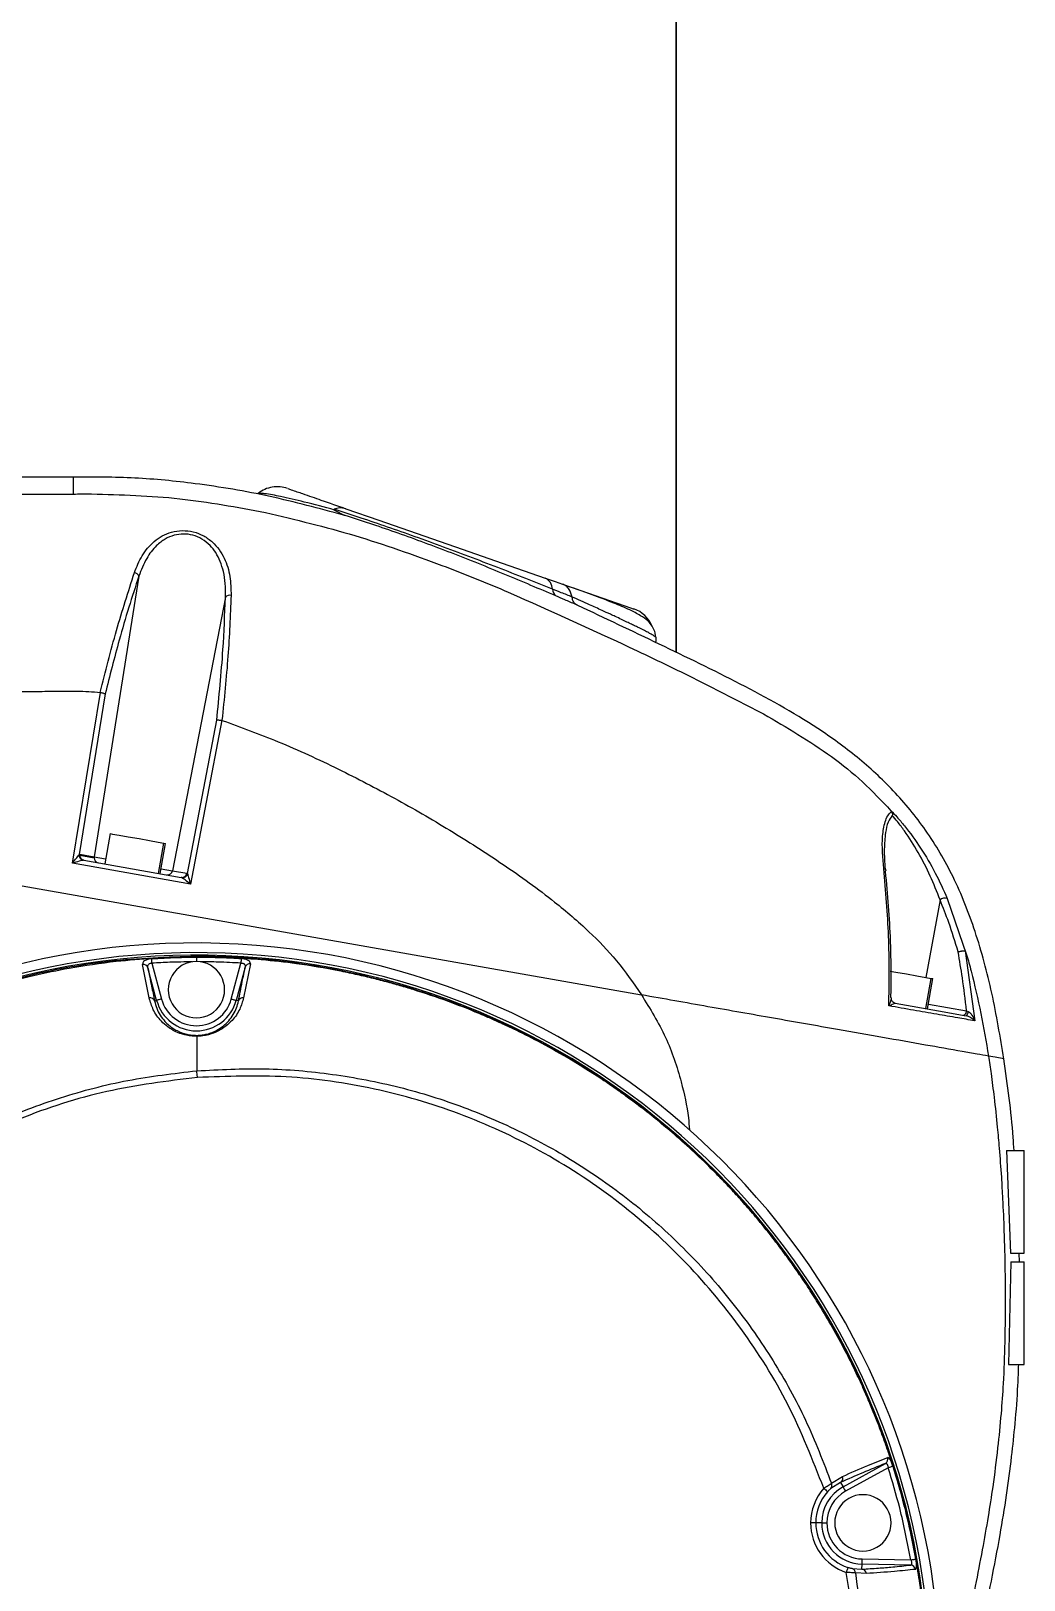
# Model space of a CAD drawing. Header units: millimetres. Extents: x 126 to 938, y 244 to 707.
# Drawn here: x 845.07 to 849.92, y 335.61 to 343.17 of the extents above; entities that cross this region are included whole.
import ezdxf

# ---------------------------------------------------------------- set-up
doc = ezdxf.new("R2010")
doc.units = ezdxf.units.MM

msp = doc.modelspace()

# ---------------------------------------------------------------- linework, layer by layer
at = {"color": 7, "linetype": 'Continuous', "lineweight": 25}
for p, q in [((848.2203, 353.2126), (848.2203, 340.1343)), ((848.2203, 340.1343), (848.2203, 353.2126)), ((845.2803, 340.9901), (836.3803, 340.9901)), ((846.5538, 340.8291), (846.6011, 340.8039)), ((845.5996, 340.5064), (845.382, 339.1377)), ((846.0218, 340.4044), (845.7633, 339.0705)), ((848.1216, 340.2074), (848.1172, 340.2111)), ((845.2765, 339.1064), (845.412, 339.94)), ((845.4352, 339.9323), (845.3079, 339.1492)), ((839.9656, 339.8901), (848.0501, 338.4646)), ((845.8369, 339.056), (845.9792, 339.8045)), ((846.0037, 339.8039), (845.8518, 339.005)), ((845.459, 339.2515), (845.433, 339.1038)), ((845.6956, 339.0575), (845.7217, 339.2052)), ((845.7038, 339.056), (845.7298, 339.2037)), ((845.7217, 339.2052), (845.7298, 339.2037)), ((845.8518, 339.005), (845.2765, 339.1064)), ((845.311, 339.1464), (845.3817, 339.1339)), ((845.3113, 339.1502), (845.382, 339.1377)), ((845.3309, 339.1218), (845.8059, 339.038)), ((845.7633, 339.0705), (845.834, 339.058)), ((849.5416, 338.9352), (849.636, 338.6609)), ((849.5065, 338.9279), (849.4365, 338.5502)), ((849.6284, 338.6792), (849.6755, 338.3384)), ((845.6501, 338.4505), (845.6179, 338.6124)), ((845.6863, 338.4381), (845.6438, 338.5969)), ((845.6636, 338.6192), (845.7104, 338.4446)), ((846.0502, 338.4446), (846.0971, 338.6197)), ((846.1177, 338.5999), (846.0743, 338.4381)), ((846.1433, 338.6159), (846.1101, 338.4506)), ((849.4379, 338.3976), (849.464, 338.5453)), ((849.4461, 338.3961), (849.4721, 338.5439)), ((849.464, 338.5453), (849.4721, 338.5439)), ((845.6763, 338.4354), (845.6863, 338.4381)), ((846.0851, 338.4352), (846.0743, 338.4381)), ((849.2681, 338.4508), (849.2657, 338.4529)), ((849.4503, 338.4203), (849.6362, 338.3876)), ((849.6362, 338.3876), (849.6437, 338.3838)), ((849.8312, 337.7067), (849.8506, 337.2051)), ((849.8312, 337.7067), (849.916, 337.7067)), ((849.916, 337.2051), (849.916, 337.7067)), ((849.8506, 337.2051), (849.916, 337.2051)), ((849.8936, 337.1633), (849.8925, 337.2051)), ((849.851, 337.1633), (849.8411, 336.6617)), ((849.851, 337.1633), (849.916, 337.1633)), ((849.916, 336.6617), (849.916, 337.1633)), ((849.8411, 336.6617), (849.916, 336.6617)), ((849.0335, 336.0661), (849.2402, 336.1799)), ((849.2537, 336.1587), (849.0455, 336.0442)), ((849.0218, 336.0872), (848.9738, 336.0576)), ((848.9773, 336.083), (849.0313, 336.1166)), ((849.0218, 336.0872), (849.0335, 336.0661)), ((848.9006, 335.8901), (848.8756, 335.8901)), ((848.9295, 335.8901), (848.9006, 335.8901)), ((848.9295, 335.8901), (848.9545, 335.8901)), ((849.1257, 335.6645), (849.1262, 335.6893)), ((849.3636, 335.6845), (849.1262, 335.6893)), ((849.1267, 335.7143), (849.3644, 335.7094)), ((849.078, 335.6669), (849.1257, 335.6645)), ((849.1476, 335.6436), (849.0938, 335.6466))]:
    msp.add_line(p, q, dxfattribs=at)
at = {"color": 7, "linetype": 'Continuous', "lineweight": 25, "flags": 128}
for points in [[(844.7536, 340.9057), (845.1125, 340.9065), (845.2207, 340.9068), (845.2812, 340.9069)], [(846.6086, 340.8357), (846.77, 340.7796), (846.9513, 340.7165), (847.1444, 340.6493), (847.371, 340.5704), (847.581, 340.4974)], [(847.581, 340.4974), (847.6289, 340.4807), (847.6652, 340.4681)], [(847.6652, 340.4681), (847.792, 340.4239), (847.8941, 340.3884), (847.9687, 340.3625), (848.0155, 340.3462), (848.0139, 340.3467)], [(845.459, 339.2515), (845.4592, 339.2515), (845.4717, 339.2492), (845.503, 339.2437), (845.5481, 339.2358), (845.6003, 339.2266), (845.6517, 339.2175), (845.6943, 339.21), (845.7217, 339.2052)], [(845.382, 339.1377), (845.4085, 339.133), (845.4372, 339.128)], [(845.7081, 339.0802), (845.7368, 339.0751), (845.7633, 339.0705)], [(849.232, 339.0806), (849.2356, 339.0796), (849.2385, 339.0784), (849.2408, 339.0769), (849.2422, 339.0751), (849.2428, 339.0732), (849.2425, 339.0712), (849.2413, 339.0692), (849.2393, 339.0673)], [(849.2634, 338.5807), (849.2904, 338.5759), (849.3426, 338.5667), (849.3939, 338.5577), (849.4365, 338.5501), (849.464, 338.5453)], [(845.7104, 338.4446), (845.7058, 338.4434), (845.7014, 338.4422), (845.6973, 338.4411), (845.6937, 338.4401), (845.6907, 338.4393), (845.6884, 338.4387), (845.6869, 338.4383), (845.6863, 338.4381)], [(846.0502, 338.4446), (846.0548, 338.4434), (846.0592, 338.4422), (846.0633, 338.4411), (846.067, 338.4401), (846.07, 338.4393), (846.0722, 338.4387), (846.0737, 338.4383), (846.0743, 338.4381)], [(849.2877, 338.4241), (849.2834, 338.4253), (849.2828, 338.4255)], [(849.2877, 338.4241), (849.4987, 338.3869), (849.634, 338.363)], [(849.6196, 338.3655), (849.6221, 338.3656), (849.6246, 338.3666), (849.6271, 338.3684), (849.6295, 338.3711), (849.6317, 338.3745), (849.6336, 338.3785), (849.6351, 338.3829), (849.6362, 338.3876)], [(849.818, 338.1529), (849.7758, 338.1603), (849.7426, 338.1662)], [(849.3644, 335.7094), (849.3686, 335.7102), (849.3727, 335.7109), (849.3766, 335.7116), (849.3801, 335.7122), (849.3831, 335.7128), (849.3856, 335.7132), (849.3874, 335.7135), (849.3886, 335.7137)]]:
    msp.add_lwpolyline(points, dxfattribs=at)
at = {"color": 7, "linetype": 'Continuous', "lineweight": 25}
for centre, radius, start, end in [((845.5725, 340.4946), 0.0296, 23.58022, 79.37194), ((847.5523, 340.4393), 0.0647, 3.30169, 63.73245), ((847.6558, 340.4415), 0.0389, 177.71999, 233.6996), ((846.0434, 340.3827), 0.0307, 78.78184, 134.84027), ((847.965, 340.2068), 0.1483, 22.99565, 70.75664), ((845.3339, 339.1469), 0.0261, 174.94604, 255.84139), ((845.3388, 339.1459), 0.0278, 171.21212, 179.00901), ((845.3354, 339.1458), 0.0244, 178.50118, 259.21655), ((845.4044, 339.1339), 0.0227, 170.33437, 179.8906), ((845.4061, 339.1333), 0.0244, 178.47202, 259.21206), ((845.7391, 339.0747), 0.0246, 260.9731, 349.99854), ((845.8098, 339.0623), 0.0246, 260.99907, 349.99962), ((845.8117, 339.0627), 0.0261, 264.11976, 345.11514), ((849.531, 338.8984), 0.0383, 73.93455, 129.78203), ((845.8803, 335.0901), 3.6278, 0.7897, 172.77814), ((845.8803, 335.0901), 3.5806, 0.40932, 172.29114), ((845.8803, 335.0901), 3.5684, 0.40936, 172.15494), ((831.1686, 337.722), 14.5228, 3.54187, 3.6291), ((906.5394, 334.9771), 60.552, 176.529831, 176.551141), ((845.6215, 338.5892), 0.0236, 19.19323, 98.90641), ((845.8803, 338.4901), 0.1375, 359.99814, 180.00186), ((846.1402, 338.5923), 0.0238, 82.33136, 161.38724), ((845.8803, 338.4901), 0.1375, 179.99876, 0.00124), ((845.6542, 338.4275), 0.0234, 19.86881, 100.2698), ((845.8803, 338.4901), 0.2008, 195.00046, 344.99954), ((845.8803, 338.4901), 0.1759, 194.99819, 345.00181), ((846.1072, 338.4275), 0.0233, 82.6754, 160.66953), ((849.6163, 338.3839), 0.0274, 310.26094, 359.77405), ((849.2278, 336.2013), 0.0248, 300.02182, 19.20083), ((851.6243, 328.7187), 7.8086, 107.49417, 107.67364), ((849.1303, 335.8901), 0.2008, 118.82809, 180.00048), ((848.9574, 336.0729), 0.0224, 317.12733, 27.07061), ((849.0091, 336.1075), 0.024, 302.0475, 22.24767), ((904.0301, 366.3338), 62.7755, 208.826486, 208.849292), ((849.1303, 335.8901), 0.2547, 138.50612, 179.99483), ((849.1304, 335.8901), 0.2298, 138.51509, 179.993), ((861.5696, 350.3107), 19.043, 228.45237, 228.52752), ((849.1303, 335.8901), 0.1758, 118.82048, 180.00636), ((849.1303, 335.8901), 0.1375, 359.99814, 180.00186), ((849.1303, 335.8901), 0.2547, 180.00431, 251.34554), ((849.1303, 335.8901), 0.2297, 180.00028, 251.34824), ((849.1303, 335.8901), 0.2008, 179.99709, 268.82988), ((849.1303, 335.8901), 0.1759, 180.00205, 268.82456), ((849.1303, 335.8901), 0.1375, 179.99814, 0.00186), ((827.3275, 336.1491), 21.8035, 358.79155, 358.8572), ((849.3626, 335.6596), 0.0248, 8.89981, 87.83311), ((858.8309, 332.3617), 10.3196, 161.28713, 161.42585), ((849.0714, 335.6454), 0.0225, 2.99452, 72.88641), ((849.1239, 335.6407), 0.0239, 7.05406, 85.6011)]:
    msp.add_arc(centre, radius, start, end, dxfattribs=at)
for points, knots in [([(845.2812, 340.9069), (845.281, 340.9225), (845.2807, 340.9502), (845.2804, 340.9779), (845.2803, 340.9901)], [0, 0, 0, 0, 0.560009, 1, 1, 1, 1]), ([(846.5972, 340.8045), (846.4784, 340.8365), (846.2401, 340.9008), (845.8994, 340.9581), (845.5786, 340.9897), (845.3803, 340.99), (845.2803, 340.9901)], [0, 0, 0, 0, 0.276457, 0.554465, 0.775394, 1, 1, 1, 1]), ([(845.2812, 340.9069), (845.2943, 340.9072), (845.3235, 340.9078), (845.3526, 340.9079), (845.3686, 340.908)], [0, 0, 0, 0, 0.451941, 1, 1, 1, 1]), ([(845.3686, 340.908), (845.5123, 340.9038), (845.7977, 340.8955), (846.0784, 340.8429), (846.2176, 340.8167)], [0, 0, 0, 0, 0.503722, 1, 1, 1, 1]), ([(846.1895, 340.9101), (846.1849, 340.9109), (846.1801, 340.9117), (846.1824, 340.9105), (846.1825, 340.9104)], [0, 0, 0, 0, 0.959144, 1, 1, 1, 1]), ([(846.3247, 340.9345), (846.3127, 340.9378), (846.2884, 340.9443), (846.2502, 340.9422), (846.2133, 340.9317), (846.1924, 340.9175), (846.1821, 340.9105)], [0, 0, 0, 0, 0.245491, 0.499315, 0.753447, 1, 1, 1, 1]), ([(846.1879, 340.9135), (846.1878, 340.9133), (846.1869, 340.9121), (846.1883, 340.9108), (846.1895, 340.9096)], [0, 0, 0, 0, 0.131177, 1, 1, 1, 1]), ([(846.5538, 340.8291), (846.5046, 340.8427), (846.417, 340.8667), (846.303, 340.8913), (846.2311, 340.9082), (846.1973, 340.9098), (846.1895, 340.9101)], [0, 0, 0, 0, 0.4096239, 0.7285893, 0.9376705, 1, 1, 1, 1]), ([(846.3267, 340.9338), (846.332, 340.932), (846.3558, 340.9237), (846.4094, 340.905), (846.4981, 340.8742), (846.5682, 340.8498), (846.6086, 340.8357)], [0, 0, 0, 0, 0.056006, 0.253239, 0.570725, 1, 1, 1, 1]), ([(846.5517, 340.8328), (846.5516, 340.8328), (846.5513, 340.8326), (846.5509, 340.8322), (846.5514, 340.8305), (846.5527, 340.8297), (846.5538, 340.8291)], [0, 0, 0, 0, 0.096863, 0.171881, 0.32743, 1, 1, 1, 1]), ([(846.6086, 340.8357), (846.5984, 340.8379), (846.5792, 340.8421), (846.5605, 340.8358), (846.5517, 340.8328)], [0, 0, 0, 0, 0.5267441, 1, 1, 1, 1]), ([(847.6169, 340.4431), (847.5735, 340.4604), (847.4846, 340.4959), (847.3485, 340.5492), (847.2092, 340.6026), (847.0689, 340.655), (846.9312, 340.7049), (846.7978, 340.7515), (846.6721, 340.794), (846.5906, 340.8203), (846.5517, 340.8328)], [0, 0, 0, 0, 0.123677, 0.253167, 0.386296, 0.51844, 0.64904, 0.773653, 0.891981, 1, 1, 1, 1]), ([(846.2176, 340.8167), (846.3635, 340.7821), (846.6551, 340.713), (846.9368, 340.6104), (847.0776, 340.5592)], [0, 0, 0, 0, 0.500077, 1, 1, 1, 1]), ([(846.6011, 340.8039), (846.6018, 340.8035), (846.6028, 340.803), (846.6042, 340.803), (846.6045, 340.8023), (846.6034, 340.8029), (846.6024, 340.8029), (846.6, 340.8037), (846.5982, 340.8042), (846.5972, 340.8045)], [0, 0, 0, 0, 0.203428, 0.311758, 0.323302, 0.380748, 0.486719, 0.700921, 1, 1, 1, 1]), ([(846.6222, 340.7972), (846.6183, 340.7984), (846.6113, 340.8007), (846.6042, 340.8029), (846.6011, 340.8039)], [0, 0, 0, 0, 0.561923, 1, 1, 1, 1]), ([(847.6328, 340.4102), (847.5925, 340.4274), (847.51, 340.4627), (847.3842, 340.5153), (847.2549, 340.5681), (847.1242, 340.6197), (846.994, 340.6692), (846.866, 340.7155), (846.7425, 340.7582), (846.6615, 340.7845), (846.6222, 340.7972)], [0, 0, 0, 0, 0.121516, 0.248608, 0.37778, 0.508556, 0.637986, 0.76392, 0.88578, 1, 1, 1, 1]), ([(845.578, 340.5237), (845.5892, 340.5519), (845.6116, 340.6083), (845.6613, 340.6685), (845.713, 340.7045), (845.7595, 340.7235), (845.8116, 340.731), (845.8657, 340.7248), (845.9162, 340.7049), (845.9718, 340.665), (846.0197, 340.5973), (846.0475, 340.5058), (846.0487, 340.4437), (846.0494, 340.4127)], [0, 0, 0, 0, 0.117007, 0.234331, 0.295556, 0.359415, 0.427144, 0.4975, 0.567565, 0.635044, 0.760415, 0.880367, 1, 1, 1, 1]), ([(846.0218, 340.4044), (846.022, 340.4265), (846.0225, 340.4683), (846.0135, 340.527), (845.998, 340.5778), (845.9761, 340.6209), (845.9468, 340.6587), (845.9091, 340.689), (845.8642, 340.7082), (845.8174, 340.7142), (845.7709, 340.7076), (845.7337, 340.6917), (845.7058, 340.673), (845.6726, 340.6445), (845.6313, 340.5905), (845.6108, 340.5361), (845.5996, 340.5064)], [0, 0, 0, 0, 0.090368, 0.170514, 0.241616, 0.30682, 0.366615, 0.43607, 0.502167, 0.56374, 0.626421, 0.692163, 0.726954, 0.763396, 0.871006, 1, 1, 1, 1]), ([(845.4112, 339.9401), (845.4366, 340.0412), (845.486, 340.2375), (845.5479, 340.4302), (845.578, 340.5237)], [0, 0, 0, 0, 0.514967, 1, 1, 1, 1]), ([(847.0776, 340.5592), (847.1318, 340.5383), (847.2403, 340.4964), (847.3476, 340.4514), (847.4012, 340.4289)], [0, 0, 0, 0, 0.499336, 1, 1, 1, 1]), ([(845.5996, 340.5064), (845.583, 340.456), (845.5489, 340.353), (845.4934, 340.1617), (845.4575, 340.0201), (845.4352, 339.9323)], [0, 0, 0, 0, 0.266478, 0.54486, 1, 1, 1, 1]), ([(847.7122, 340.4049), (847.6947, 340.4119), (847.663, 340.4246), (847.6312, 340.4374), (847.6169, 340.4431)], [0, 0, 0, 0, 0.551374, 1, 1, 1, 1]), ([(847.7122, 340.4049), (847.7084, 340.4177), (847.7025, 340.4373), (847.6844, 340.4588), (847.6716, 340.465), (847.6652, 340.4681)], [0, 0, 0, 0, 0.4865855, 0.7421533, 1, 1, 1, 1]), ([(848.1194, 340.2101), (848.1193, 340.2123), (848.119, 340.2168), (848.1177, 340.2256), (848.1141, 340.2415), (848.1034, 340.2648), (848.0799, 340.2915), (848.0422, 340.3179), (847.9864, 340.3462), (847.907, 340.3792), (847.7983, 340.42), (847.7153, 340.4495), (847.668, 340.4664)], [0, 0, 0, 0, 0.012209, 0.024544, 0.049622, 0.102544, 0.16442, 0.244888, 0.355996, 0.511418, 0.721715, 1, 1, 1, 1]), ([(845.9792, 339.8045), (845.9907, 339.9191), (846.0107, 340.1187), (846.0185, 340.3191), (846.0218, 340.4044)], [0, 0, 0, 0, 0.57452, 1, 1, 1, 1]), ([(846.0494, 340.4127), (846.0452, 340.3138), (846.0366, 340.1103), (846.0157, 339.9077), (846.005, 339.8036)], [0, 0, 0, 0, 0.486001, 1, 1, 1, 1]), ([(847.4012, 340.4289), (847.6111, 340.3347), (847.9263, 340.1934), (848.3401, 339.9935), (848.5438, 339.8879), (848.645, 339.8354)], [0, 0, 0, 0, 0.500611, 0.751829, 1, 1, 1, 1]), ([(847.7299, 340.3684), (847.712, 340.3761), (847.6796, 340.39), (847.6472, 340.4039), (847.6328, 340.4102)], [0, 0, 0, 0, 0.553348, 1, 1, 1, 1]), ([(847.7333, 340.3669), (847.7283, 340.3709), (847.7164, 340.3805), (847.7138, 340.3958), (847.7122, 340.4049)], [0, 0, 0, 0, 0.413191, 1, 1, 1, 1]), ([(848.1172, 340.2111), (848.1158, 340.2123), (848.1113, 340.2164), (848.1003, 340.222), (848.0845, 340.231), (848.0635, 340.2418), (848.0421, 340.2527), (848.0211, 340.263), (848.0012, 340.2726), (847.9782, 340.2836), (847.9519, 340.2962), (847.9251, 340.3087), (847.8935, 340.3234), (847.8517, 340.3425), (847.7894, 340.3707), (847.7407, 340.3923), (847.7122, 340.4049)], [0, 0, 0, 0, 0.01222, 0.040845, 0.081249, 0.13409, 0.198968, 0.241295, 0.290263, 0.346647, 0.411314, 0.485143, 0.543929, 0.643873, 0.792444, 1, 1, 1, 1]), ([(847.7333, 340.3669), (847.7326, 340.3672), (847.7315, 340.3677), (847.7304, 340.3682), (847.7299, 340.3684)], [0, 0, 0, 0, 0.561107, 1, 1, 1, 1]), ([(847.7396, 340.3639), (847.7387, 340.3643), (847.7373, 340.365), (847.7354, 340.3658), (847.7342, 340.3664), (847.7335, 340.3668), (847.7333, 340.3669)], [0, 0, 0, 0, 0.3891749, 0.694051, 0.8731399, 1, 1, 1, 1]), ([(849.818, 338.1529), (849.8, 338.26), (849.7649, 338.4695), (849.6851, 338.7678), (849.5798, 339.0364), (849.444, 339.2672), (849.2845, 339.462), (849.1058, 339.6263), (848.8586, 339.8056), (848.5322, 339.9843), (848.1376, 340.176), (847.8723, 340.3013), (847.7396, 340.3639)], [0, 0, 0, 0, 0.100811, 0.197147, 0.286178, 0.367799, 0.444658, 0.519059, 0.592594, 0.727659, 0.863738, 1, 1, 1, 1]), ([(848.1184, 340.1867), (848.1198, 340.1875), (848.1241, 340.1898), (848.122, 340.1972), (848.1218, 340.2026), (848.1216, 340.2063), (848.1215, 340.2082), (848.1215, 340.2092)], [0, 0, 0, 0, 0.190533, 0.54512, 0.764635, 0.880701, 1, 1, 1, 1]), ([(840.9333, 339.9066), (841.0336, 339.908), (841.2415, 339.9108), (841.5643, 339.9148), (841.9089, 339.9187), (842.2753, 339.9225), (842.6635, 339.9262), (843.0469, 339.9295), (843.3508, 339.9321), (843.5697, 339.9338), (843.7244, 339.935), (843.8837, 339.9362), (844.0611, 339.9375), (844.2619, 339.939), (844.4818, 339.9405), (844.6968, 339.942), (844.9028, 339.9435), (845.0688, 339.9443), (845.2011, 339.9456), (845.2853, 339.9467), (845.3546, 339.9446), (845.3925, 339.9416), (845.4112, 339.9401)], [0, 0, 0, 0, 0.067218, 0.139303, 0.216257, 0.298079, 0.384772, 0.476333, 0.554863, 0.588415, 0.622966, 0.65852, 0.695075, 0.741857, 0.793039, 0.842345, 0.88589, 0.931051, 0.953556, 0.974535, 0.987426, 1, 1, 1, 1]), ([(845.412, 339.94), (845.4118, 339.9401), (845.4116, 339.9401), (845.4113, 339.9401), (845.4112, 339.9401)], [0, 0, 0, 0, 0.547576, 1, 1, 1, 1]), ([(845.412, 339.94), (845.4145, 339.9395), (845.4195, 339.9384), (845.4262, 339.9364), (845.4316, 339.9346), (845.4342, 339.9329), (845.4352, 339.9323)], [0, 0, 0, 0, 0.316723, 0.623204, 0.854126, 1, 1, 1, 1]), ([(845.9792, 339.8045), (845.9808, 339.8048), (845.9845, 339.8055), (845.9906, 339.8052), (845.9972, 339.8048), (846.0016, 339.8042), (846.0037, 339.8039)], [0, 0, 0, 0, 0.190508, 0.458149, 0.742067, 1, 1, 1, 1]), ([(846.005, 339.8036), (846.0047, 339.8037), (846.0043, 339.8038), (846.0039, 339.8039), (846.0037, 339.8039)], [0, 0, 0, 0, 0.560716, 1, 1, 1, 1]), ([(846.005, 339.8036), (846.0966, 339.77), (846.2893, 339.6994), (846.5694, 339.5701), (846.8482, 339.4253), (847.1165, 339.2698), (847.3781, 339.1027), (847.6062, 338.939), (847.79, 338.7811), (847.9356, 338.6322), (848.0113, 338.5214), (848.0501, 338.4646)], [0, 0, 0, 0, 0.118109, 0.24837, 0.373083, 0.498422, 0.623664, 0.748757, 0.83794, 0.916824, 1, 1, 1, 1]), ([(848.645, 339.8354), (848.7581, 339.7694), (848.9275, 339.6704), (849.1319, 339.506), (849.2217, 339.4109), (849.2668, 339.3631)], [0, 0, 0, 0, 0.500151, 0.74929, 1, 1, 1, 1]), ([(849.232, 339.0806), (849.2272, 339.1336), (849.2204, 339.2102), (849.2337, 339.2965), (849.2495, 339.3378), (849.2635, 339.3523), (849.2702, 339.3592)], [0, 0, 0, 0, 0.549243, 0.792794, 0.901554, 1, 1, 1, 1]), ([(849.2738, 339.3401), (849.2664, 339.3296), (849.2489, 339.3044), (849.2437, 339.2739), (849.2406, 339.2561)], [0, 0, 0, 0, 0.416692, 1, 1, 1, 1]), ([(849.2702, 339.3592), (849.2696, 339.3599), (849.2685, 339.3612), (849.2673, 339.3625), (849.2668, 339.3631)], [0, 0, 0, 0, 0.5001076, 1, 1, 1, 1]), ([(849.267, 339.3633), (849.2767, 339.3532), (849.2995, 339.3293), (849.3494, 339.2697), (849.4144, 339.1799), (849.4847, 339.0615), (849.5228, 338.9769), (849.5416, 338.9352)], [0, 0, 0, 0, 0.082336, 0.193526, 0.456003, 0.73195, 1, 1, 1, 1]), ([(849.2701, 339.3592), (849.2713, 339.3566), (849.2742, 339.3507), (849.2739, 339.344), (849.2738, 339.3401)], [0, 0, 0, 0, 0.423139, 1, 1, 1, 1]), ([(849.5065, 338.9279), (849.4913, 338.967), (849.4604, 339.0463), (849.4023, 339.1589), (849.3469, 339.2464), (849.3031, 339.3056), (849.2823, 339.3301), (849.2738, 339.3401)], [0, 0, 0, 0, 0.264661, 0.536043, 0.797421, 0.916911, 1, 1, 1, 1]), ([(849.2406, 339.2561), (849.2379, 339.2293), (849.2319, 339.1701), (849.2364, 339.1107), (849.2388, 339.0782)], [0, 0, 0, 0, 0.452731, 1, 1, 1, 1]), ([(845.2765, 339.1064), (845.2831, 339.1155), (845.2921, 339.1279), (845.3021, 339.1414), (845.3059, 339.1466), (845.3073, 339.1485), (845.3079, 339.1492)], [0, 0, 0, 0, 0.6320681, 0.8673189, 0.9464967, 1, 1, 1, 1]), ([(845.3275, 339.1216), (845.3266, 339.1213), (845.3243, 339.1207), (845.3181, 339.1189), (845.3019, 339.1141), (845.2872, 339.1097), (845.2765, 339.1064)], [0, 0, 0, 0, 0.053934, 0.133382, 0.368807, 1, 1, 1, 1]), ([(845.3079, 339.1492), (845.3085, 339.1496), (845.3096, 339.1502), (845.3108, 339.1502), (845.3113, 339.1502)], [0, 0, 0, 0, 0.594559, 1, 1, 1, 1]), ([(845.3309, 339.1218), (845.3302, 339.1218), (845.3291, 339.122), (845.328, 339.1217), (845.3275, 339.1216)], [0, 0, 0, 0, 0.552417, 1, 1, 1, 1]), ([(845.809, 339.0367), (845.8084, 339.037), (845.8075, 339.0376), (845.8064, 339.0379), (845.8059, 339.038)], [0, 0, 0, 0, 0.567536, 1, 1, 1, 1]), ([(845.8518, 339.005), (845.8428, 339.0117), (845.8305, 339.0209), (845.817, 339.0309), (845.8117, 339.0348), (845.8098, 339.0362), (845.809, 339.0367)], [0, 0, 0, 0, 0.631112, 0.866678, 0.946, 1, 1, 1, 1]), ([(845.834, 339.058), (845.8346, 339.0578), (845.8357, 339.0574), (845.8365, 339.0564), (845.8369, 339.056)], [0, 0, 0, 0, 0.522067, 1, 1, 1, 1]), ([(845.8369, 339.056), (845.8372, 339.0551), (845.8378, 339.0528), (845.8397, 339.0466), (845.8444, 339.0305), (845.8486, 339.0157), (845.8518, 339.005)], [0, 0, 0, 0, 0.053589, 0.13274, 0.367875, 1, 1, 1, 1]), ([(849.2568, 338.411), (849.2583, 338.5244), (849.2613, 338.748), (849.2416, 338.9708), (849.232, 339.0806)], [0, 0, 0, 0, 0.507109, 1, 1, 1, 1]), ([(849.2393, 339.0673), (849.2493, 338.9544), (849.2675, 338.75), (849.2663, 338.5448), (849.2657, 338.4529)], [0, 0, 0, 0, 0.551992, 1, 1, 1, 1]), ([(849.5948, 338.6742), (849.5803, 338.7224), (849.5545, 338.8083), (849.5211, 338.8914), (849.5065, 338.9279)], [0, 0, 0, 0, 0.561958, 1, 1, 1, 1]), ([(842.3495, 335.5793), (842.3576, 335.6325), (842.3755, 335.7506), (842.4172, 335.943), (842.462, 336.105), (842.5017, 336.2271), (842.5274, 336.301), (842.5558, 336.3771), (842.5872, 336.4554), (842.6216, 336.5357), (842.6593, 336.6179), (842.7005, 336.7019), (842.7422, 336.7816), (842.7866, 336.8616), (842.8362, 336.9459), (842.8979, 337.0438), (842.9731, 337.1544), (843.0541, 337.2639), (843.1402, 337.3713), (843.2327, 337.4784), (843.3363, 337.5887), (843.4406, 337.6903), (843.543, 337.7825), (843.6538, 337.8753), (843.7915, 337.9807), (843.96, 338.0959), (844.1446, 338.2061), (844.3261, 338.2999), (844.4858, 338.3718), (844.7165, 338.4637), (845.0345, 338.5609), (845.4544, 338.6399), (845.7384, 338.6496), (845.8804, 338.6545)], [0, 0, 0, 0, 0.031599, 0.070115, 0.115545, 0.130253, 0.145561, 0.161469, 0.177978, 0.195088, 0.212798, 0.231109, 0.25002, 0.265659, 0.284808, 0.307466, 0.333635, 0.363312, 0.387482, 0.414494, 0.446393, 0.476327, 0.499998, 0.527287, 0.561227, 0.601817, 0.647083, 0.687465, 0.721744, 0.749919, 0.83328, 0.91664, 1, 1, 1, 1]), ([(845.8803, 338.6488), (845.8538, 338.6487), (845.7837, 338.6482), (845.6532, 338.6425), (845.4722, 338.627), (845.277, 338.5986), (845.0879, 338.5598), (844.925, 338.518), (844.7742, 338.4719), (844.5668, 338.3986), (844.3039, 338.2844), (844.0051, 338.117), (843.8097, 337.9821), (843.7048, 337.9018), (843.6724, 337.8764), (843.6403, 337.8507), (843.6085, 337.8245), (843.5769, 337.798), (843.5536, 337.7779), (843.5329, 337.7598), (843.51, 337.7396), (843.416, 337.6544), (843.2816, 337.5202), (843.1208, 337.3342), (842.9872, 337.159), (842.8642, 336.9752), (842.7183, 336.725), (842.5677, 336.4011), (842.4319, 335.9974), (842.383, 335.7181), (842.3585, 335.5782)], [0, 0, 0, 0, 0.015651, 0.041255, 0.076923, 0.122555, 0.157364, 0.190563, 0.221507, 0.250221, 0.320094, 0.389968, 0.451606, 0.45969, 0.467773, 0.475858, 0.483941, 0.492026, 0.500111, 0.502087, 0.508202, 0.518096, 0.576818, 0.619882, 0.662799, 0.70647, 0.750084, 0.833226, 0.916411, 1, 1, 1, 1]), ([(845.6623, 338.6413), (845.6589, 338.641), (845.6524, 338.6404), (845.6431, 338.6382), (845.6348, 338.6351), (845.6264, 338.6304), (845.6183, 338.6233), (845.618, 338.6157), (845.6179, 338.6124)], [0, 0, 0, 0, 0.172413, 0.337595, 0.490017, 0.6239, 0.835521, 1, 1, 1, 1]), ([(845.6623, 338.6413), (845.7029, 338.6436), (845.7755, 338.6477), (845.8483, 338.6485), (845.8803, 338.6488)], [0, 0, 0, 0, 0.55923, 1, 1, 1, 1]), ([(845.8803, 338.6488), (845.8804, 338.6502), (845.8804, 338.6521), (845.8804, 338.654), (845.8804, 338.6545)], [0, 0, 0, 0, 0.711953, 1, 1, 1, 1]), ([(849.2771, 336.1662), (849.2708, 336.1856), (849.258, 336.2252), (849.2373, 336.285), (849.2148, 336.3462), (849.1905, 336.4089), (849.1631, 336.4756), (849.1309, 336.5498), (849.0916, 336.6344), (849.0421, 336.7339), (848.9835, 336.842), (848.9236, 336.9437), (848.8746, 337.0212), (848.834, 337.0825), (848.7961, 337.1376), (848.7523, 337.1985), (848.7048, 337.2619), (848.6509, 337.3302), (848.5932, 337.3997), (848.5354, 337.4657), (848.482, 337.5239), (848.4345, 337.5735), (848.3433, 337.6655), (848.2134, 337.7852), (848.0821, 337.8911), (848.0083, 337.9466), (847.9818, 337.9661), (847.9568, 337.9842), (847.9333, 338.0009), (847.9113, 338.0162), (847.8908, 338.0303), (847.872, 338.0431), (847.8056, 338.0875), (847.6981, 338.1547), (847.555, 338.2345), (847.4438, 338.2906), (847.3623, 338.3286), (847.3073, 338.353), (847.2728, 338.3678), (847.2542, 338.3756), (847.2466, 338.3787), (847.1991, 338.3984), (847.097, 338.4381), (846.9742, 338.4796), (846.8723, 338.51), (846.8045, 338.5289), (846.7321, 338.5475), (846.6553, 338.5654), (846.534, 338.5909), (846.3808, 338.6164), (846.2092, 338.6357), (846.081, 338.6444), (845.9915, 338.6478), (845.9355, 338.6488), (845.9022, 338.649), (845.8866, 338.6489), (845.8821, 338.6489), (845.8808, 338.6488), (845.8803, 338.6488)], [0, 0, 0, 0, 0.013629, 0.02769, 0.042186, 0.057117, 0.072488, 0.090245, 0.110967, 0.134666, 0.164306, 0.192896, 0.213281, 0.225428, 0.241916, 0.257821, 0.275415, 0.294699, 0.3158, 0.335627, 0.353169, 0.368423, 0.381391, 0.439518, 0.485984, 0.493742, 0.501048, 0.507904, 0.514313, 0.520272, 0.525781, 0.530842, 0.535453, 0.578985, 0.615348, 0.644611, 0.661927, 0.675281, 0.684685, 0.686941, 0.688758, 0.690137, 0.721218, 0.761753, 0.776453, 0.792094, 0.808677, 0.826209, 0.844697, 0.891252, 0.929624, 0.959747, 0.976885, 0.989317, 0.997026, 0.999105, 0.999701, 1, 1, 1, 1]), ([(845.8803, 338.6488), (845.9211, 338.6485), (845.9939, 338.6479), (846.0665, 338.644), (846.0985, 338.6422)], [0, 0, 0, 0, 0.5606689, 1, 1, 1, 1]), ([(845.8803, 338.6488), (845.8804, 338.6476), (845.8804, 338.6447), (845.8804, 338.6397), (845.8804, 338.6337), (845.8804, 338.6294), (845.8804, 338.6272)], [0, 0, 0, 0, 0.165543, 0.403949, 0.693477, 1, 1, 1, 1]), ([(845.8804, 338.6545), (845.9294, 338.6539), (846.0229, 338.6528), (846.1563, 338.6445), (846.2759, 338.6331), (846.3818, 338.6195), (846.4739, 338.6051), (846.5715, 338.5873), (846.6966, 338.5608), (846.8457, 338.5226), (846.9965, 338.4762), (847.1252, 338.4308), (847.2455, 338.3834), (847.3675, 338.3304), (847.5004, 338.2661), (847.6404, 338.191), (847.777, 338.1093), (847.8836, 338.0389), (847.9603, 337.9848), (848.0156, 337.9443), (848.0732, 337.9003), (848.133, 337.8526), (848.1948, 337.8011), (848.2584, 337.7456), (848.3235, 337.6858), (848.3892, 337.6224), (848.4646, 337.5457), (848.5549, 337.4477), (848.6518, 337.3331), (848.7396, 337.2194), (848.8062, 337.1264), (848.8598, 337.0468), (848.9125, 336.9645), (848.9715, 336.866), (849.0294, 336.7609), (849.0805, 336.6604), (849.124, 336.5683), (849.1653, 336.4742), (849.2044, 336.3776), (849.2412, 336.2781), (849.2717, 336.1875), (849.2968, 336.1064), (849.3227, 336.0157), (849.3558, 335.8857), (849.3846, 335.746), (849.4048, 335.6225), (849.4167, 335.5367), (849.4256, 335.4589), (849.4325, 335.3843), (849.4377, 335.3129), (849.4413, 335.2449), (849.4436, 335.1802), (849.4441, 335.1382), (849.4443, 335.1178)], [0, 0, 0, 0, 0.026393, 0.050372, 0.071938, 0.091092, 0.10783, 0.122156, 0.14452, 0.176677, 0.204999, 0.229479, 0.250122, 0.274614, 0.301112, 0.329616, 0.360126, 0.386803, 0.398391, 0.410692, 0.423705, 0.43743, 0.451869, 0.46702, 0.482884, 0.499461, 0.516175, 0.540799, 0.571227, 0.596941, 0.61817, 0.632808, 0.648601, 0.670819, 0.694641, 0.713207, 0.731496, 0.749505, 0.768553, 0.787601, 0.806649, 0.81998, 0.833345, 0.857424, 0.892216, 0.910119, 0.924792, 0.938854, 0.952305, 0.965145, 0.977374, 0.988993, 1, 1, 1, 1]), ([(846.1433, 338.6159), (846.1429, 338.6194), (846.142, 338.6278), (846.1295, 338.6353), (846.1151, 338.6405), (846.1042, 338.6416), (846.0985, 338.6422)], [0, 0, 0, 0, 0.177604, 0.430019, 0.69668, 1, 1, 1, 1]), ([(849.5948, 338.6742), (849.5976, 338.6751), (849.602, 338.6766), (849.6083, 338.678), (849.6145, 338.6791), (849.6202, 338.6797), (849.6252, 338.6797), (849.6274, 338.6794), (849.6284, 338.6792)], [0, 0, 0, 0, 0.258842, 0.409877, 0.56519, 0.805842, 0.912957, 1, 1, 1, 1]), ([(849.6362, 338.3876), (849.6297, 338.4413), (849.6182, 338.5372), (849.6019, 338.6324), (849.5948, 338.6742)], [0, 0, 0, 0, 0.560841, 1, 1, 1, 1]), ([(849.6359, 338.6608), (849.6349, 338.6642), (849.6333, 338.6697), (849.6311, 338.6757), (849.6295, 338.6783), (849.6289, 338.679), (849.6285, 338.6792), (849.6284, 338.6792)], [0, 0, 0, 0, 0.528805, 0.851257, 0.945227, 0.976768, 1, 1, 1, 1]), ([(849.636, 338.6609), (849.6398, 338.6476), (849.6475, 338.621), (849.6546, 338.5942), (849.6581, 338.5807)], [0, 0, 0, 0, 0.497466, 1, 1, 1, 1]), ([(845.6438, 338.5969), (845.6433, 338.5999), (845.6425, 338.6057), (845.6455, 338.6128), (845.6498, 338.6166), (845.6539, 338.6186), (845.6586, 338.6196), (845.6619, 338.6193), (845.6636, 338.6192)], [0, 0, 0, 0, 0.249688, 0.481516, 0.601754, 0.723671, 0.855855, 1, 1, 1, 1]), ([(845.6438, 338.5969), (845.6497, 338.5672), (845.6604, 338.5133), (845.6714, 338.4595), (845.6763, 338.4354)], [0, 0, 0, 0, 0.552658, 1, 1, 1, 1]), ([(845.8597, 338.6261), (845.8231, 338.6255), (845.7577, 338.6245), (845.6924, 338.6209), (845.6636, 338.6192)], [0, 0, 0, 0, 0.55994, 1, 1, 1, 1]), ([(846.0971, 338.6197), (846.0604, 338.6217), (845.995, 338.6251), (845.9294, 338.6258), (845.9006, 338.6261)], [0, 0, 0, 0, 0.559985, 1, 1, 1, 1]), ([(846.0851, 338.4352), (846.0914, 338.4666), (846.1025, 338.5215), (846.1131, 338.5764), (846.1177, 338.5999)], [0, 0, 0, 0, 0.572157, 1, 1, 1, 1]), ([(846.0971, 338.6197), (846.0988, 338.6199), (846.1021, 338.6201), (846.1069, 338.6194), (846.111, 338.6177), (846.1143, 338.6152), (846.1166, 338.6119), (846.1186, 338.6068), (846.118, 338.6027), (846.1177, 338.5999)], [0, 0, 0, 0, 0.150026, 0.287189, 0.413443, 0.533749, 0.643868, 0.761069, 1, 1, 1, 1]), ([(849.6581, 338.5807), (849.6748, 338.5122), (849.7082, 338.375), (849.7311, 338.2358), (849.7426, 338.1662)], [0, 0, 0, 0, 0.500066, 1, 1, 1, 1]), ([(845.8819, 338.263), (845.872, 338.2633), (845.8527, 338.2638), (845.8169, 338.2705), (845.7654, 338.2889), (845.71, 338.33), (845.6676, 338.3888), (845.6557, 338.4307), (845.6501, 338.4505)], [0, 0, 0, 0, 0.091634, 0.179592, 0.338102, 0.596565, 0.808947, 1, 1, 1, 1]), ([(845.6763, 338.4354), (845.6793, 338.4233), (845.6854, 338.3992), (845.7028, 338.3651), (845.7233, 338.3379), (845.7447, 338.3173), (845.7645, 338.3023), (845.7931, 338.2855), (845.8246, 338.274), (845.8577, 338.2681), (845.8744, 338.2677), (845.8827, 338.2675)], [0, 0, 0, 0, 0.129425, 0.258653, 0.394637, 0.482005, 0.567639, 0.65149, 0.826527, 0.913509, 1, 1, 1, 1]), ([(846.1101, 338.4506), (846.1048, 338.4318), (846.0934, 338.3916), (846.0529, 338.3334), (845.9984, 338.2912), (845.9467, 338.2716), (845.9108, 338.2643), (845.8916, 338.2634), (845.8819, 338.263)], [0, 0, 0, 0, 0.1829425, 0.3919268, 0.6556292, 0.8190418, 0.9085966, 1, 1, 1, 1]), ([(845.8827, 338.2675), (845.8912, 338.2678), (845.9081, 338.2686), (845.933, 338.2735), (845.9571, 338.2813), (845.9836, 338.2935), (846.0114, 338.3118), (846.0387, 338.3377), (846.0605, 338.368), (846.0767, 338.4009), (846.0824, 338.4239), (846.0851, 338.4352)], [0, 0, 0, 0, 0.089195, 0.178275, 0.267216, 0.355904, 0.485081, 0.616811, 0.750778, 0.876906, 1, 1, 1, 1]), ([(848.0501, 338.4646), (848.0923, 338.3969), (848.175, 338.264), (848.2428, 338.0578), (848.2767, 337.9051), (848.283, 337.826), (848.2846, 337.8064)], [0, 0, 0, 0, 0.3375803, 0.6630058, 0.9161737, 1, 1, 1, 1]), ([(849.7426, 338.1662), (849.724, 338.1694), (849.6815, 338.1769), (849.5791, 338.195), (849.4257, 338.2221), (849.2228, 338.2578), (848.9759, 338.3014), (848.692, 338.3514), (848.3733, 338.4076), (848.1583, 338.4455), (848.0501, 338.4646)], [0, 0, 0, 0, 0.032914, 0.075421, 0.181392, 0.30482, 0.435199, 0.618933, 0.808185, 1, 1, 1, 1]), ([(849.2568, 338.411), (849.2606, 338.4189), (849.2658, 338.4298), (849.2689, 338.4426), (849.2694, 338.4481), (849.2685, 338.45), (849.2681, 338.4508)], [0, 0, 0, 0, 0.620662, 0.855147, 0.940467, 1, 1, 1, 1]), ([(849.2877, 338.4241), (849.2875, 338.4239), (849.2867, 338.4234), (849.2835, 338.4221), (849.2735, 338.4176), (849.264, 338.4138), (849.2568, 338.411)], [0, 0, 0, 0, 0.019663, 0.084465, 0.312519, 1, 1, 1, 1]), ([(849.6755, 338.3384), (849.6478, 338.3432), (849.5862, 338.3539), (849.4868, 338.371), (849.3749, 338.3904), (849.297, 338.404), (849.2568, 338.411)], [0, 0, 0, 0, 0.198379, 0.441581, 0.711995, 1, 1, 1, 1]), ([(849.2837, 338.4252), (849.2814, 338.4263), (849.2769, 338.4286), (849.2722, 338.4344), (849.2697, 338.4403), (849.2693, 338.4442), (849.2691, 338.4459)], [0, 0, 0, 0, 0.284863, 0.563766, 0.807549, 1, 1, 1, 1]), ([(849.6755, 338.3384), (849.6696, 338.3438), (849.6605, 338.352), (849.646, 338.3598), (849.6379, 338.3619), (849.634, 338.363)], [0, 0, 0, 0, 0.487336, 0.748449, 1, 1, 1, 1]), ([(849.6437, 338.3838), (849.6453, 338.3828), (849.6489, 338.3808), (849.6554, 338.3747), (849.6659, 338.3614), (849.6716, 338.3477), (849.6755, 338.3384)], [0, 0, 0, 0, 0.103419, 0.21852, 0.469341, 1, 1, 1, 1]), ([(845.8827, 338.2675), (845.8825, 338.2671), (845.882, 338.2656), (845.8819, 338.2641), (845.8819, 338.263)], [0, 0, 0, 0, 0.294728, 1, 1, 1, 1]), ([(845.8819, 338.263), (845.882, 338.2308), (845.8821, 338.1747), (845.8824, 338.1185), (845.8824, 338.0947)], [0, 0, 0, 0, 0.574786, 1, 1, 1, 1]), ([(845.8824, 338.0947), (845.9929, 338.1004), (846.2135, 338.1117), (846.5447, 338.0829), (846.87, 338.0205), (847.1861, 337.9219), (847.4895, 337.7892), (847.7766, 337.624), (848.0442, 337.4286), (848.2887, 337.2047), (848.5073, 336.9553), (848.6968, 336.6834), (848.858, 336.3931), (848.9374, 336.1867), (848.9773, 336.083)], [0, 0, 0, 0, 0.083451, 0.166767, 0.250363, 0.333274, 0.41635, 0.500025, 0.583048, 0.666181, 0.749946, 0.833055, 0.916187, 1, 1, 1, 1]), ([(849.7426, 338.1662), (849.7468, 338.1379), (849.7569, 338.071), (849.7716, 337.9553), (849.7847, 337.8342), (849.7963, 337.7041), (849.8049, 337.5879), (849.8127, 337.4533), (849.8193, 337.3018), (849.8236, 337.1254), (849.825, 336.9444), (849.8231, 336.8278), (849.8221, 336.7711)], [0, 0, 0, 0, 0.061398, 0.144935, 0.250146, 0.322628, 0.424848, 0.499979, 0.611751, 0.750006, 0.878395, 1, 1, 1, 1]), ([(849.8672, 337.7067), (849.8659, 337.7278), (849.8567, 337.8772), (849.8359, 338.0255), (849.818, 338.1529)], [0, 0, 0, 0, 0.140991, 1, 1, 1, 1]), ([(844.3584, 329.0035), (844.266, 329.1228), (844.0816, 329.361), (843.8405, 329.7434), (843.6508, 330.1549), (843.5222, 330.5907), (843.454, 331.0392), (843.3644, 332.2348), (843.2483, 333.4267), (843.1471, 334.6193), (843.1045, 335.0671), (843.1338, 335.4806), (843.2075, 335.849), (843.311, 336.1712), (843.4497, 336.4798), (843.622, 336.7709), (843.8257, 337.0411), (844.0585, 337.2867), (844.3171, 337.5048), (844.5984, 337.6929), (844.8991, 337.8485), (845.216, 337.9686), (845.5451, 338.0554), (845.7699, 338.0816), (845.8824, 338.0947)], [0, 0, 0, 0, 0.0418793, 0.0835769, 0.1251764, 0.1672401, 0.2092469, 0.2508438, 0.5000093, 0.5415373, 0.5831587, 0.6246568, 0.6560427, 0.6872612, 0.7183804, 0.7497558, 0.7809723, 0.8120939, 0.843472, 0.8746913, 0.9058265, 0.9372372, 0.9685864, 1, 1, 1, 1]), ([(845.8851, 338.0621), (845.7368, 338.0438), (845.44, 338.007), (845.0126, 337.8686), (844.6104, 337.6722), (844.2431, 337.4168), (843.9174, 337.1102), (843.6544, 336.7746), (843.4515, 336.425), (843.3028, 336.0715), (843.2009, 335.7022), (843.1466, 335.3229), (843.1431, 334.9393), (843.1835, 334.5578), (843.2899, 333.3006), (843.3834, 332.039), (843.5227, 330.776), (843.6156, 330.3908), (843.7518, 330.0205), (843.9326, 329.6712), (844.1481, 329.3411), (844.3081, 329.1318), (844.3883, 329.0268)], [0, 0, 0, 0, 0.041659, 0.083375, 0.124775, 0.166335, 0.207836, 0.249275, 0.284992, 0.320434, 0.356131, 0.391704, 0.427183, 0.462979, 0.498803, 0.779662, 0.816456, 0.853458, 0.890031, 0.926428, 0.963082, 1, 1, 1, 1]), ([(845.8851, 338.0621), (845.8846, 338.0679), (845.8837, 338.0788), (845.8829, 338.0896), (845.8824, 338.0947)], [0, 0, 0, 0, 0.533505, 1, 1, 1, 1]), ([(848.9395, 336.0589), (848.8856, 336.1962), (848.7783, 336.4696), (848.5425, 336.8443), (848.2597, 337.1817), (847.9285, 337.4738), (847.5611, 337.7123), (847.1652, 337.8945), (846.7492, 338.0152), (846.3189, 338.0784), (846.0296, 338.0675), (845.8851, 338.0621)], [0, 0, 0, 0, 0.112471, 0.223914, 0.336212, 0.447765, 0.559812, 0.669652, 0.779304, 0.889724, 1, 1, 1, 1]), ([(849.8221, 336.7711), (849.8201, 336.7038), (849.8166, 336.5877), (849.8078, 336.4718), (849.8041, 336.4231)], [0, 0, 0, 0, 0.579334, 1, 1, 1, 1]), ([(849.5125, 334.4789), (849.5395, 334.5891), (849.5925, 334.8052), (849.6557, 335.1108), (849.7108, 335.3762), (849.7581, 335.6103), (849.7982, 335.8207), (849.8314, 336.0233), (849.855, 336.204), (849.8741, 336.3829), (849.8858, 336.5323), (849.8889, 336.6283), (849.89, 336.6617)], [0, 0, 0, 0, 0.1534179, 0.3007642, 0.4219077, 0.5199964, 0.6236247, 0.7115847, 0.7974543, 0.8700763, 0.9548162, 1, 1, 1, 1]), ([(849.8041, 336.4231), (849.7988, 336.3673), (849.7876, 336.248), (849.766, 336.0806), (849.7406, 335.9149), (849.7117, 335.7536), (849.6793, 335.5869), (849.6451, 335.4184), (849.6121, 335.2587), (849.5773, 335.0915), (849.5444, 334.9347), (849.5206, 334.8283), (849.5104, 334.7829)], [0, 0, 0, 0, 0.100758, 0.21569, 0.303554, 0.402369, 0.510517, 0.609027, 0.711775, 0.80386, 0.916245, 1, 1, 1, 1]), ([(849.2402, 336.1799), (849.2034, 336.1651), (849.13, 336.1357), (849.0578, 336.1033), (849.0218, 336.0872)], [0, 0, 0, 0, 0.501522, 1, 1, 1, 1]), ([(849.0313, 336.1166), (849.072, 336.1348), (849.1446, 336.1673), (849.2186, 336.1966), (849.2512, 336.2095)], [0, 0, 0, 0, 0.559338, 1, 1, 1, 1]), ([(849.2402, 336.1799), (849.241, 336.1801), (849.2424, 336.1805), (849.2448, 336.1797), (849.2468, 336.1781), (849.2487, 336.1756), (849.2503, 336.1724), (849.2517, 336.1684), (849.2529, 336.1638), (849.2534, 336.1605), (849.2537, 336.1587)], [0, 0, 0, 0, 0.0800668, 0.1600554, 0.2521135, 0.3598898, 0.4887856, 0.6402265, 0.8119366, 1, 1, 1, 1]), ([(849.277, 336.1661), (849.2747, 336.1729), (849.2705, 336.1852), (849.2632, 336.1987), (849.2574, 336.2082), (849.2528, 336.2092), (849.2512, 336.2095)], [0, 0, 0, 0, 0.407833, 0.738835, 0.909156, 1, 1, 1, 1]), ([(849.3644, 335.7094), (849.3477, 335.7943), (849.3178, 335.9458), (849.2733, 336.0937), (849.2537, 336.1587)], [0, 0, 0, 0, 0.559971, 1, 1, 1, 1]), ([(849.277, 336.1661), (849.3018, 336.0827), (849.3461, 335.9336), (849.3756, 335.7809), (849.3886, 335.7137)], [0, 0, 0, 0, 0.559969, 1, 1, 1, 1]), ([(849.3886, 335.7137), (849.3802, 335.7584), (849.3654, 335.8364), (849.3388, 335.9495), (849.3109, 336.0559), (849.2886, 336.1286), (849.2771, 336.1662)], [0, 0, 0, 0, 0.2921002, 0.511082, 0.7470541, 1, 1, 1, 1]), ([(848.9395, 336.0589), (848.9431, 336.0613), (848.9501, 336.0661), (848.9602, 336.0727), (848.9692, 336.0783), (848.9748, 336.0816), (848.9773, 336.083)], [0, 0, 0, 0, 0.288509, 0.564732, 0.809112, 1, 1, 1, 1]), ([(848.9582, 336.0423), (848.9597, 336.0439), (848.9625, 336.047), (848.9667, 336.0512), (848.9704, 336.0547), (848.9727, 336.0567), (848.9738, 336.0576)], [0, 0, 0, 0, 0.297802, 0.571065, 0.813071, 1, 1, 1, 1]), ([(849.1257, 335.6645), (849.1525, 335.6662), (849.2025, 335.6692), (849.2819, 335.6752), (849.3343, 335.6811), (849.3636, 335.6845)], [0, 0, 0, 0, 0.337229, 0.629839, 1, 1, 1, 1]), ([(849.3644, 335.7094), (849.365, 335.7078), (849.3661, 335.7046), (849.3672, 335.6999), (849.3679, 335.6958), (849.3681, 335.6922), (849.3678, 335.6891), (849.367, 335.6867), (849.3656, 335.6849), (849.3642, 335.6846), (849.3636, 335.6845)], [0, 0, 0, 0, 0.19213, 0.3672977, 0.5213852, 0.6517777, 0.7618516, 0.8527761, 0.9278568, 1, 1, 1, 1]), ([(849.3872, 335.6635), (849.3885, 335.6651), (849.3928, 335.6704), (849.3917, 335.6828), (849.3913, 335.6976), (849.3895, 335.7082), (849.3886, 335.7137)], [0, 0, 0, 0, 0.121703, 0.384068, 0.673226, 1, 1, 1, 1]), ([(849.4437, 335.1178), (849.4437, 335.1186), (849.4436, 335.1268), (849.4432, 335.1616), (849.4418, 335.2161), (849.4387, 335.2826), (849.435, 335.3424), (849.4301, 335.4032), (849.4244, 335.4624), (849.417, 335.5265), (849.4062, 335.6093), (849.3953, 335.674), (849.3886, 335.7137)], [0, 0, 0, 0, 0.004074, 0.040661, 0.174635, 0.276876, 0.373808, 0.474933, 0.581922, 0.671764, 0.798126, 1, 1, 1, 1]), ([(849.1241, 332.0413), (849.1191, 332.7151), (849.1132, 333.4948), (849.1067, 334.3804), (849.1043, 334.6982), (849.102, 335.0156), (849.0998, 335.3342), (849.0658, 335.5438), (849.0489, 335.6488)], [0, 0, 0, 0, 0.559888, 0.64787, 0.735853, 0.823836, 0.911757, 1, 1, 1, 1]), ([(849.0938, 335.6466), (849.091, 335.6466), (849.0845, 335.6467), (849.0738, 335.6471), (849.0617, 335.6478), (849.0532, 335.6484), (849.0489, 335.6488)], [0, 0, 0, 0, 0.190095, 0.434064, 0.710876, 1, 1, 1, 1]), ([(849.078, 335.6669), (849.0767, 335.6671), (849.0736, 335.6677), (849.0686, 335.6689), (849.0629, 335.6705), (849.0589, 335.6718), (849.0568, 335.6725)], [0, 0, 0, 0, 0.18576, 0.427965, 0.705868, 1, 1, 1, 1]), ([(849.0938, 335.6466), (849.1144, 335.496), (849.1553, 335.1967), (849.1447, 334.7449), (849.1516, 334.2966), (849.1538, 333.8484), (849.1573, 333.4003), (849.1605, 332.9521), (849.1637, 332.504), (849.1659, 332.2052), (849.167, 332.0558)], [0, 0, 0, 0, 0.126714, 0.25173, 0.376441, 0.501153, 0.625865, 0.750577, 0.875288, 1, 1, 1, 1]), ([(849.3872, 335.6635), (849.3529, 335.6598), (849.2732, 335.6512), (849.1932, 335.6464), (849.1476, 335.6436)], [0, 0, 0, 0, 0.429738, 1, 1, 1, 1])]:
    msp.add_open_spline(points, degree=3, knots=knots, dxfattribs=at)

doc.saveas('drawing.dxf')
